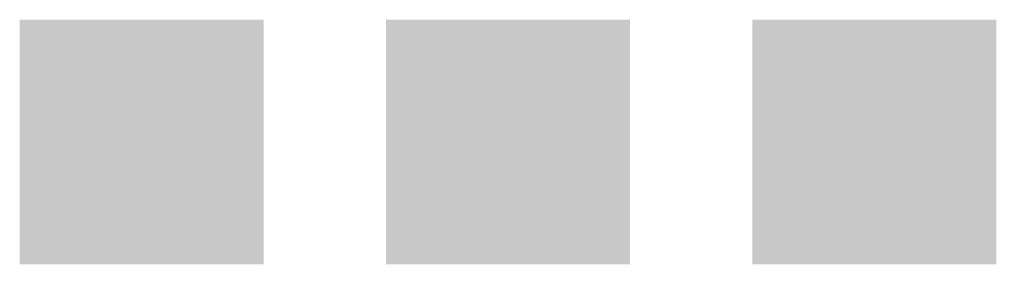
# Model space of a CAD drawing. Header units: metres. Extents: x 0 to 40, y 0 to 10.
import ezdxf

# ---------------------------------------------------------------- set-up
doc = ezdxf.new("R2010")
doc.units = ezdxf.units.M
doc.layers.add('TARAMA', color=5, linetype='CONTINUOUS')

msp = doc.modelspace()

# ---------------------------------------------------------------- hatches: boundary and pattern name
at = {"layer": 'TARAMA'}
h = msp.add_hatch(color=256, dxfattribs=at)
h.set_gradient(color1=(31, 111, 235), rotation=30, tint=1)
h.paths.add_polyline_path([(0, 0), (10, 0), (10, 10), (0, 10)])
h = msp.add_hatch(color=256, dxfattribs=at)
h.set_gradient(color1=(229, 72, 77), color2=(255, 224, 160), tint=1, name='CYLINDER')
h.paths.add_polyline_path([(15, 0), (25, 0), (25, 10), (15, 10)])
h = msp.add_hatch(color=256, dxfattribs=at)
h.set_gradient(color1=(47, 158, 68), tint=1, name='INVSPHERICAL')
h.paths.add_polyline_path([(30, 0), (40, 0), (40, 10), (30, 10)])

doc.saveas('drawing.dxf')
